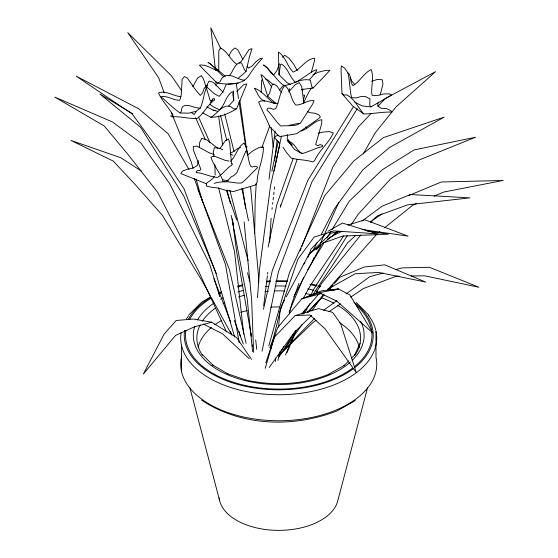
<?xml version="1.0" encoding="UTF-8"?>
<svg xmlns="http://www.w3.org/2000/svg" width="558" height="558" viewBox="0 0 558 558"><rect width="100%" height="100%" fill="white"/><g stroke="black" fill="none" stroke-linecap="round" stroke-linejoin="round"><path stroke-width="0.84" d="M290.348 84.377L287.377 82.968L278.993 74.737L278.449 52.047C285.71 56.783 287.112 66.304 293.236 72.108C301.201 68.801 305.519 59.322 314.482 58.199L314.384 61.289L311.399 72.066M218.75 71.243L218.799 51.085L220.424 47.96C227.629 51.573 230.377 59.776 236.738 64.309M254.692 233.321L255.166 200.566L256.289 183.254M287.419 134.464L287.265 140.184L294.436 149.425L302.059 153.583C309.027 151.755 315.319 148.212 322.357 146.552L322.552 145.31L320.041 144.634L317.76 145.631L315.668 144.613L321.736 123.499L321.757 119.656C313.701 121.051 308.867 128.849 301.083 130.99M261.2 92.565L261.611 80.526L262.455 79.187M199.38 147.612L199.659 142.457L201.822 138.37L206.781 139.905L217.976 148.372M269.633 242.284L271.097 218.213M257.496 297.672L259.679 268.182L270.386 186.574L281.469 136.061M275.31 361.479L275.631 358.041M278.526 327.079L279.97 311.601L297.826 259.268L314.154 237.059L333.928 230.879L377.55 233.872L342.459 223.074L328.041 231.214M271.997 209.362L272.192 207.632M272.597 204.172L272.792 202.435M273.092 199.841L273.399 197.246M273.699 194.644L273.999 192.05M274.299 189.448L274.599 186.853M263.683 305.756L267.38 275.798M267.596 274.083L267.805 272.374M268.998 179.23L275.129 131.151M274.522 160.669L277.152 140.065M206.704 87.899L207.151 84.642L209.083 81.063L213.177 82.298L223.151 92.196M378.282 102.023L377.633 106.027L381.121 108.21L386.394 108.601L390.6 110.512L391.869 112.123C382.397 111.677 373.204 113.93 363.774 113.93L352.74 106.062L341.991 93.639L341.043 69.659L341.356 65.956L344.551 67.978L348.401 73.621M198.341 160.697L197.386 165.398L193.068 168.056L187.823 169.095L182.466 171.062L180.82 173.552L206.474 183.819M303.224 100.44L304.682 95.383L303.531 94.993M268.098 247.18L276.852 204.556L293.124 158.549M262.051 351.219L278.421 271.809L311.908 181.971L357.315 108.657M271.892 171.153L278.296 141.39M288.904 92.063L289.637 88.659M274.111 171.18L277.584 155.019M277.954 153.317L279.781 144.815M280.765 204.849L280.269 207.171L297.128 159.518M261.828 147.654L269.772 125.906M263.46 309.258L272.388 270.212L307.876 180.276L353.744 106.222M270.783 349.196L281.211 306.202L284.482 300.078M277.926 360.426L280.186 351.149M289.225 314.049L291.695 303.929L298.9 283.499M246.42 148.798L246.971 146.58L245.555 146.419M367.541 387.81L337.834 500.596A59.664 34.45 0 0 1 276.294 530.344A59.664 34.45 0 0 1 219.148 497.806M172.889 116.092L173.085 115.387C168.844 107.457 161.959 101.061 158.465 92.83C166.242 90.312 173.482 96.143 181.078 96.715M278.993 74.737L280.486 64.637L281.651 64.051C288.221 68.655 289.672 77.116 295.475 82.347C301.376 79.947 329.625 57.355 309.753 79.355M268.803 345.862L289.379 272.904L324.623 195.774L353.786 160.976L383.381 137.624L444.175 117.138L389.561 147.465L362.707 169.953L334.479 208.769L321.38 234.269M238.426 78.078L245.994 71.557L249.3 57.46L251.972 48.679L249.084 49.55L241.363 61.275L239.089 63.319M265.21 368.322L274.362 337.151L295.182 315.577L318.458 308.63L332.603 312.375L340.596 323.563L356.227 372.493L325.258 329.074L310.011 314.991L295.182 315.577M380.165 95.027L382.934 84.139L382.411 79.78L377.578 79.403L371.579 81.21M265.817 362.756L277.556 327.804L301.759 298.858L321.464 290.892L338.427 288.96L349.901 294.973L372.877 333L336.872 301.18L319.19 292.713L301.759 298.858L321.757 293.459M308.121 257.343L311.008 249.168L326.277 233.077M279.391 63.8L276.914 70.58L273.748 74.849L270.763 72.868L267.659 68.167L264.429 65.279L263.243 65.014C271.669 70.336 275.868 79.864 283.896 85.569C292.929 84.725 301.055 77.695 310.45 80.233L311.58 86.169L313.136 88.073C318.604 82.026 324.533 76.362 329.869 70.294L325.579 70.406L318.193 72.254L312.996 74.765M230.496 161.353C236.174 156.128 237.227 147.047 243.999 143.085C248.366 149.879 247.32 158.66 250.5 166.019L252.321 167.002L254.769 166.333L256.82 166.605L257.643 167.665C252.049 172.45 247.578 178.337 241.816 182.898C235.769 183.784 230.098 181.092 223.904 181.936L222.914 181.071C220.284 172.659 213.519 165.677 210.924 157.168L214.091 156.08L225.216 160.348L228.989 161.06M300.204 250.64L301.146 248.219M301.773 246.608L332.945 166.779L358.592 126.624L371.07 113.504M200.371 108.022C203.635 100.684 203.907 92.502 207.367 85.179L206.321 85.597L204.033 88.61L202.568 92.97L200.294 95.404L196.116 90.501L187.307 77.974L184.384 76.572L182.103 79.431L181.294 94.539L179.857 100.21C173.231 100.51 167.651 95.439 160.878 96.653C167.254 102.107 173.133 108.266 180.129 113.002L188.597 113.155L196.13 111.272L200.371 108.022C194.386 108.81 188.451 103.007 182.696 106.487L181.762 108.378L181.28 111.579L180.129 113.002M269.716 347.76L274.306 336.551M289.17 311.901L303.629 277.347M287.035 352.565L296.361 330.252M303.357 313.512L304.689 310.325M311.015 295.182L313.017 290.404L347.418 235.448M285.508 354.909L295.719 330.957M302.861 314.182L304.563 310.192M226.192 84.579L222.907 91.937L219.273 96.36L214.056 93.591L208.064 88.115L206.014 86.853M202.854 112.946L210.84 117.278C220.166 117.264 228.815 113.553 236.613 108.733L246.831 83.902L243.734 84.6L236.773 91.54M312.815 260.37L314.231 257.203M320.25 243.755L324.498 234.255M325.209 232.672L338.664 202.603M245.869 151.016L236.927 172.555L233.816 175.568L231.096 176.893L229.01 179.327L226.053 181.392M354.435 355.411L360.091 343.47M192.733 86.741L197.595 78.064L201.368 75.637L203.579 79.166L210.261 100.566L211.663 100.977L212.905 99.003L214.411 98.557L214.565 99.973C207.527 104.953 204.095 113.128 197.393 118.366C188.771 119.07 180.499 116.036 171.808 116.852L170.72 116.036L171.313 115.422M303.287 103.369L308.525 92.586L311.531 87.927M313.045 250.493L317.014 242.765M293.815 296.633L320.955 245.513M286.121 297.016L309.027 254.127L331.445 232.986L340.736 231.333M228.913 55.765L231.521 51.001L234.779 47.946L237.994 49.997L242.925 59.56M303.182 298.46L310.778 284.88L343.735 235.804M298.886 123.297L298.181 124.532C292.706 126.31 286.54 125.473 280.786 125.975C275.401 121.309 272.248 114.69 266.836 110.01L268.028 108.064L270.769 108.28L273.134 109.277L275.575 108.81C279.398 101.382 279.649 92.272 284.622 85.59C291.304 89.984 290.411 99.484 295.782 105.023C302.31 105.434 307.521 99.498 314.091 100.726L312.522 104.325L299.967 123.785L298.886 123.297L289.121 125.285M363.258 153.903L375.241 132.783L396.061 106.899L435.561 71.654L385.334 98.501L378.205 106.006M278.512 355.627L283.694 346.574M304.291 313.254L309.948 303.51M315.605 293.766L321.701 283.269L360.838 234.96M220.012 148.574L225.53 140.449L228.424 138.956L229.652 142.604L231.521 163.926L232.002 163.417L232.309 163.822L232.107 164.889C226.492 168.265 222.991 173.97 217.522 177.444C210.136 177.005 203.677 173.085 196.207 172.506L196.283 171.606L197.734 170.434L199.883 170.581L200.845 169.297L193.375 149.997L193.277 146.524L196.883 146.091L209.076 152.711L214.139 154.559M307.674 269.702L323.389 243.846M326.981 237.931L331.02 231.284M331.919 229.805L349.434 200.992L382.244 169.765L414.099 149.935L475.521 137.24L419.435 159.874L390.733 178.748L358.278 214.146L351.491 224.253M279.063 356.897L295.719 330.748M196.074 111.579L194.156 114.516L191.833 112.953M214.307 176.405L212.975 178.421L206.593 183.254L206.341 185.974L210.973 187.167L218.164 188.053L225.99 190.348L233.286 191.534L255.438 184.991L257.057 182.438C257.315 170.462 263.522 159.072 263.432 147.075L259.24 147.368L252.83 150.911L247.236 155.291M312.668 294.896L347.592 242.793L355.83 235.357M275.903 103.363L267.645 96.269L269.333 93.758L272.067 84.949L274.027 83.965L277.082 86.211L281.413 92.342M269.284 367.422L293.808 332.966L311.678 315.319M188.604 315.172L201.738 302.073L210.338 297.079M285.766 347.348L302.31 324.219M311.838 310.897L323.87 294.073M302.024 90.368L302.938 89.099M210.338 102.56L212.905 99.003M283.694 85.193L279.167 90.263M287.733 140.756L287.265 140.184L292.204 145.213L287.733 140.756L288.549 139.709L289.407 141.599C295.322 143.678 296.633 150.855 302.059 153.583M371.168 222.21L372.8 220.201L382.042 213.833M301.627 313.959L319.197 293.529M216.957 70.441C211.21 68.648 205.86 64.01 199.408 65.181C205.288 71.215 211.175 77.29 217.285 83.149C228.299 84.544 242.8 85.765 249.44 74.786C253.053 68.739 257.663 63.431 262.441 58.29L260.335 58.367L256.031 61.673L252.272 65.893L248.547 68.111L247.096 66.242M303.301 264.68L304.982 262.762M316.163 249.935L320.634 244.802M327.309 290.181L376.622 234.388M228.703 105.985L233.795 100.307L233.551 95.139M289.63 90.835L295.14 84.725L299.29 82.654L301.725 86.65L303.803 102.93M308.33 312.292L323.933 295.015M327.971 290.537L333.175 284.782M334.333 283.499L340.108 277.103L364.325 266.996L384.825 264.855L425.733 282.062L378.687 272.45L355.327 273.72L331.082 287.321L328.097 290.467M307.214 312.487L323.919 294.875M282.794 351.359L314.635 318.346M343.881 365.713L348.708 360.949M351.721 357.964L354.742 354.986M280.311 353.981L313.24 322.266L316.114 320.334M228.968 75.979C233.111 72.052 233.781 65.007 239.661 62.58L241.628 63.187L244.467 69.659L245.994 71.557M370.414 222.196L377.382 215.897L407.507 204.877L469.913 197.86L410.283 194.526L382.063 206.237L361.947 221.142M282.404 57.272L284.803 55.319L288.884 58.165L293.731 64.219L297.316 70.733M377.864 233.202L379.879 231.584M384.581 227.81L412.794 205.149L416.749 203.475M309.027 254.127L338.608 231.214M327.33 239.382L330.817 236.794L342.131 231.2M323.633 310.304L336.913 300.629M345.995 294.003L369.752 276.677L382.997 273.078M333.684 234.423L337.855 231.41M329.053 311.636L340.547 303.908M350.612 297.149L363.551 288.451L396.466 276.147L399.047 276.119M328.85 374.223L344.23 365.434M355.362 400.518L337.039 410.911C293.585 427.916 240.93 426.472 201.48 400.058M210.84 117.278C217.076 114.257 220.11 106.599 227.929 106.069L230.803 106.697L233.732 108.915L236.613 108.733M370.889 106.934L391.674 95.027L389.338 93.863L383.472 93.939L377.152 95.62L371.998 95.251C370.589 86.741 374.502 77.764 371.147 69.59C363.67 73.196 360.05 81.517 352.921 85.681L351.156 82.842L350.64 77.646L349.029 73.656L347.899 72.854C349.95 81.036 349.573 89.468 351.575 97.636L355.816 97.95L361.019 96.569L365.092 96.388L369.975 98.906L369.752 105.162L370.889 106.934L362.058 105.887L354.735 102.1M217.285 83.149L219.998 81.831L221.861 78.253L224.023 76.355C231.626 72.938 237.548 79.961 244.669 80.268M434.166 196.095L443.666 192.078L503.142 180.45L441.329 181.999L408.344 195.725M240.526 147.403L237.61 148.623L232.044 152.446L230.44 152.878M322.559 243.232L342.772 236.062L388.34 234.193L366.969 231.012M329.171 374.118C303.015 384.734 273.852 386.157 246.399 380.158M214.223 183.436L217.132 182.515L224.421 181.629M347.913 225.118L364.862 219.74L408.065 236.139L361.933 229.484M395.42 269.702L402.039 267.903L429.43 267.275L478.91 287.244L424.84 275.854L411.086 275.994M332.596 290.537L338.427 288.96L319.19 292.713M211.726 322.231L194.337 326.862L175.533 335.456L143.413 373.972L164.094 334.144L176.195 320.48L193.584 319.043L211.726 322.231L236.711 337.632L251.484 359.429M318.179 133.257L323.082 132.044L329.569 131.618L333.328 132.985C328.781 143.197 319.03 150.416 314.614 160.669L312.801 161.966C305.756 159.658 298.411 160 291.304 158.158L286.749 152.829L283.039 147.326M278.93 135.392L276.001 135.901L274.682 137.777L279.921 143.657M301.369 89.524L313.136 88.073M227.915 84.153L238.161 83.142M277.975 103.293C271.411 104.074 265.022 98.557 258.64 101.905C261.779 110.421 266.48 118.303 269.779 126.806C273.343 130 276.175 133.704 279.823 136.745C285.543 135.392 291.227 134.91 296.94 133.557C304.766 128.068 312.954 123.053 320.431 117.11L318.73 114.69L314.224 113.1L309.23 112.611L307.409 111.223M222.523 179.711L228.459 180.98M206.69 106.808L213.093 110.121L215.249 110.658M213.093 110.121L217.76 111.286M227.594 373.811L246.608 380.228M222.579 149.697L219.447 148.24L214.377 147.675L213.282 152.09L213.86 156.352M265.531 78.922L267.756 80.003L273.169 84.628M203.496 324.1L222.544 333.824L249.168 358.62M227.922 373.923L212.696 365.044L213.051 365.33L202.387 354.532M230.015 153.617L232.839 155.305M132.825 113.86L100.001 94.1L140.672 127.35L183.847 196.172L216.337 273.518M274.724 103.676C267.463 99.296 262.937 91.128 254.581 88.234L254.574 88.603C257.782 93.088 258.856 99.073 264.792 101.144M225.223 76.223L216.072 68.341L207.981 62.398C211.998 63.863 213.784 68.216 217.292 70.322M141.774 171.327L120.807 157.74L70.887 140.421L113.204 161.046L135.364 184.726L162.336 215.29L203.175 282.725L210.226 295.601M341.991 93.639L344.133 95.055L346.699 94.881C354.797 98.85 358.034 107.617 363.774 113.93M209.822 104.276L213.93 107.122L219.573 109.759C225.188 104.778 225.592 96.22 232.03 91.826L233.077 92.168L232.819 94.448L233.795 100.307M215.827 69.401L223.681 76.767M356.318 302.534L368.922 315.284M354.742 84.453L351.575 80.861L349.985 77.241M181.573 90.605L171.487 75.825L127.775 32.643L158.674 77.799L164.303 93.026M305.596 126.987L306.488 128.298M271.537 86.902L268 81.447L263.641 76.425L260.907 74.577L267.645 96.269M189.036 169.583L168.118 133.774L138.956 108.915L76.223 76.167L132.204 113.985L156.784 147.549L183.945 188.702L215.611 272.353L234.688 337.032M211.475 297.874L231.807 334.988M220.898 48.951L210.84 27.9L215.472 70.252M226.499 331.912L198.55 271.049L157.593 192.231L128.64 155.236L104.262 125.982L54.858 97.127L112.486 121.979L140.853 142.994L169.772 183.763L209.724 264.422L219.754 296.682M198.55 117.11L209.857 142.409M195.572 117.682L205.463 139.814M172.91 116.28L191.366 162.364L193.012 168.195M197.853 189.064L229.491 269.737L246.141 343.31M213.888 278.651L230.845 322.301M234.346 320.473L243.33 343.965M171.404 112.27L172.589 115.471M194.268 178.539L225.502 264.555L239.18 342.703M226.36 190.376L236.592 219.782M230.545 331.424L231.319 333.907M196.081 179.027L202.687 202.366M238.97 331.396L240.365 336.39M189.79 387.28L219.531 500.247M229.826 190.271L248.101 260.67M224.679 113.944L234.074 151.588M220.543 115.436L226.806 140.532M218.638 187.934L234.562 251.853L243.706 334.172M227.001 189.894L230.356 203.426M247.536 272.743L249.001 278.665M231.103 215.339L233.523 225.467M241.872 188.471L248.491 220.808M232.191 220.089L247.173 298.642L252.593 351.666M251.337 336.286L236.466 250.591L232.337 218.806M236.229 83.044L238.538 98.536M239.047 101.974L245.715 146.733M242.681 188.534L245.604 208.246M218.583 116.078L222.677 145.003M239.828 100.231L247.18 154.092M249.21 279.509L249.398 281.232M255.697 339.843L256.715 349.329M271.146 127.698L273.19 147.026M214.83 164.617L215.193 175.052M244.132 221.945L251.651 299.883L253.604 352.286M251.246 333.67L251.407 335.393M252.307 344.844L252.474 346.56M250.584 186.477L258.438 275.017L258.717 282.808M233.272 90.975L233.509 94.274M215.946 81.559L216.127 85.904M181.476 345.235L181.476 371.272M198.153 347.153A81.426 47.012 0 0 1 200.183 341.538M200.517 340.847A81.426 47.012 0 0 1 211.398 327.497M214.725 324.868A81.426 47.012 0 0 1 221.442 320.522M240.693 312.368A81.426 47.012 0 0 1 247.124 310.611M270.644 307.158A81.426 47.012 0 0 1 279.146 306.928M305.275 309.495A81.426 47.012 0 0 1 306.949 309.843M339.648 322.747A81.426 47.012 0 0 1 359.415 347.627M181.608 356.492A98.02 56.595 0 0 0 278.219 420.76A98.02 56.595 0 0 0 375.973 357.071L375.973 331.04A98.02 56.595 0 0 1 279.718 394.729A98.02 56.595 0 0 1 181.245 332.177M360.573 321.185A85.409 49.306 0 0 1 352.168 360.433M350.291 362.17A85.409 49.306 0 0 1 246.964 381.037A85.409 49.306 0 0 1 194.777 326.2M197.553 319.929A85.409 49.306 0 0 1 213.916 303.154M220.577 299.151A85.409 49.306 0 0 1 222.963 297.916M238.043 291.911A85.409 49.306 0 0 1 243.051 290.467M265.475 286.554A85.409 49.306 0 0 1 268.014 286.345M275.708 285.989A85.409 49.306 0 0 1 286.059 286.135M307.667 288.877A85.409 49.306 0 0 1 313.505 290.23M315.193 290.676A85.409 49.306 0 0 1 317.704 291.395M359.638 345.304A81.859 47.263 0 0 1 355.181 355.021M202.449 355.286A81.859 47.263 0 0 1 200.134 324.923M202.268 321.255A81.859 47.263 0 0 1 215.297 308.26M222.991 303.524A81.859 47.263 0 0 1 224.511 302.729M238.566 296.954A81.859 47.263 0 0 1 244.39 295.238M264.945 291.555A81.859 47.263 0 0 1 268.461 291.248M274.41 290.941A81.859 47.263 0 0 1 284.733 291.004M305.456 293.466A81.859 47.263 0 0 1 312.131 294.994M321.227 297.749A81.859 47.263 0 0 1 333.796 303.175M337.66 305.338A81.859 47.263 0 0 1 359.826 344.544M186.414 319.106A98.02 56.595 0 0 1 188.36 316.212M368.531 315.458A98.02 56.595 0 0 1 375.792 330.273M353.967 302.283A94.476 54.544 0 0 1 354.783 367.617M353.374 368.692A94.476 54.544 0 0 1 244.132 386.017A94.476 54.544 0 0 1 184.635 330.357M188.367 319.343A94.476 54.544 0 0 1 210.812 297.351M218.394 293.292A94.476 54.544 0 0 1 221.603 291.82M237.827 286.094A94.476 54.544 0 0 1 243.023 284.768M266.877 281.155A94.476 54.544 0 0 1 270.239 280.939M276.21 280.744A94.476 54.544 0 0 1 287.328 280.946M311.238 284.057A94.476 54.544 0 0 1 317.056 285.41M318.778 285.87A94.476 54.544 0 0 1 320.494 286.345M328.02 288.737A94.476 54.544 0 0 1 331.243 289.923M356.485 305.582A93.221 53.819 0 0 1 354.56 366.564M352.391 368.252A93.221 53.819 0 0 1 244.585 385.348A93.221 53.819 0 0 1 185.877 330.42M189.56 319.553A93.221 53.819 0 0 1 211.28 298.111M219.057 293.913A93.221 53.819 0 0 1 221.519 292.769M237.527 286.986A93.221 53.819 0 0 1 242.632 285.64M267.031 281.867A93.221 53.819 0 0 1 270.477 281.657M275.701 281.469A93.221 53.819 0 0 1 287.063 281.657M309.99 284.559A93.221 53.819 0 0 1 316.553 286.073M318.248 286.519A93.221 53.819 0 0 1 319.943 286.986M327.372 289.351A93.221 53.819 0 0 1 329.764 290.223"/></g></svg>
